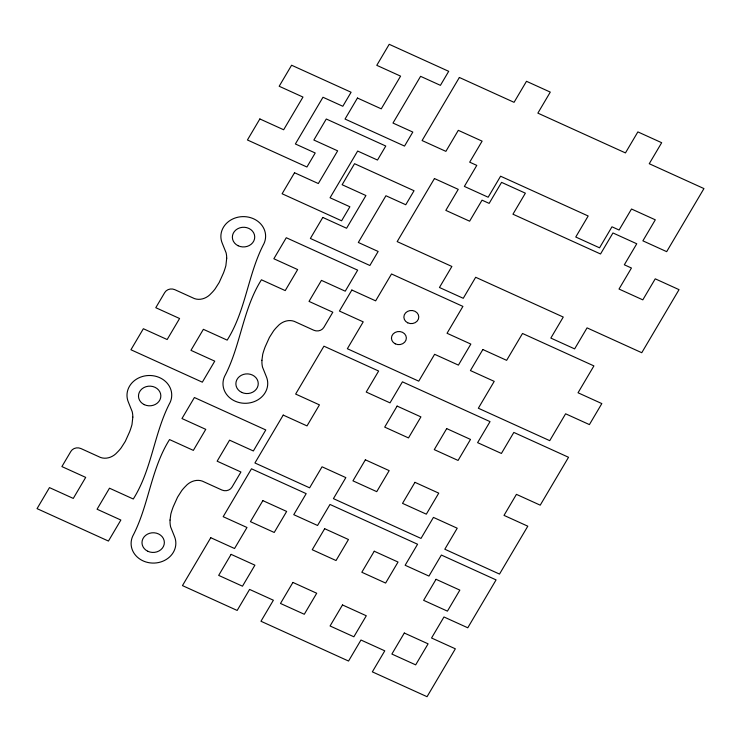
<?xml version="1.0" encoding="UTF-8"?>
<svg xmlns="http://www.w3.org/2000/svg" width="741" height="741" viewBox="0 0 741 741"><rect width="100%" height="100%" fill="white"/><g stroke="black" fill="none" stroke-linecap="round" stroke-linejoin="round"><path stroke-width="1.11" d="M132.824 417.1L131.991 424.556A104.351 91.875 -1.4 0 1 129.61 431.818L125.294 441.386L121.144 447.897A46.007 40.514 -1.4 0 1 117.198 452.371C112.669 457.577 104.898 460.124 98.572 456.576L80.936 448.555A7.456 6.567 -1.4 0 0 70.867 451.399L61.901 466.58L85.697 477.389L73.276 498.415L49.471 487.606L37.05 508.632L108.445 541.06L120.866 520.034L97.071 509.224L109.492 488.199L133.287 499.008C151.683 469.84 153.896 434.504 169.189 404.206A22.369 19.701 -1.4 0 0 150.655 375.52A22.369 19.701 -1.4 0 0 128.462 402.344L132.194 411.644A33.502 29.501 -1.4 0 1 132.778 415.701L132.824 417.1M170.032 520.062L170.059 522.877A33.502 29.501 -1.4 0 0 170.634 526.934L174.376 536.243A22.369 19.701 -1.4 0 1 152.174 563.058A22.369 19.701 -1.4 0 1 133.639 534.381C148.941 504.084 151.145 468.738 169.541 439.57L193.345 450.38L205.766 429.354L181.971 418.545L194.392 397.519L265.787 429.947L253.357 450.973L229.562 440.163L217.141 461.189L240.936 471.998L231.961 487.18A7.456 6.567 -1.4 0 1 221.902 490.023L204.257 482.002C197.94 478.454 190.168 481.002 185.639 486.207A46.007 40.514 -1.4 0 0 181.684 490.69L177.544 497.192L173.227 506.761A104.351 91.875 -1.4 0 0 170.847 514.022L170.032 520.062M226.709 258.22L225.875 265.676A104.351 91.875 -1.4 0 1 223.495 272.938L219.179 282.506L215.038 289.018A46.007 40.514 -1.4 0 1 211.083 293.492C206.554 298.697 198.783 301.244 192.465 297.697L174.82 289.675A7.456 6.567 -1.4 0 0 164.752 292.519L155.786 307.7L179.581 318.51L167.16 339.535L143.356 328.726L130.935 349.752L202.33 382.18L214.751 361.154L190.956 350.345L203.377 329.319L227.181 340.128C245.577 310.961 247.781 275.624 263.074 245.327A22.369 19.701 -1.4 0 0 244.549 216.641A22.369 19.701 -1.4 0 0 222.346 243.465L226.088 252.764A33.502 29.501 -1.4 0 1 226.663 256.821L226.709 258.22M261.916 360.274L261.944 363.09A33.502 29.501 -1.4 0 0 262.518 367.147L266.26 376.447A22.369 19.701 -1.4 0 1 244.058 403.271A22.369 19.701 -1.4 0 1 225.523 374.585C240.825 344.287 243.029 308.951 261.425 279.783L285.229 290.592L297.65 269.567L273.855 258.757L286.276 237.731L357.671 270.159L345.241 291.185L321.446 280.376L309.025 301.402L332.82 312.211L323.845 327.392A7.456 6.567 -1.4 0 1 313.786 330.236L296.141 322.215C289.814 318.667 282.052 321.214 277.514 326.42A46.007 40.514 -1.4 0 0 273.568 330.894L269.428 337.405L265.111 346.973A104.351 91.875 -1.4 0 0 262.731 354.235L261.916 360.274M259.859 118.949L247.429 139.975L306.922 167.003L315.212 152.989L295.381 143.976L322.983 97.256L342.814 106.269L351.095 92.245L291.602 65.227L279.181 86.252L302.976 97.062L283.655 129.758L259.859 118.949M294.529 172.736L282.108 193.762L341.601 220.79L349.882 206.767L330.051 197.764L357.662 151.044L377.493 160.047L385.774 146.033L326.281 119.005L313.86 140.03L337.655 150.84L318.334 183.546L294.529 172.736M357.458 98.025L345.037 119.051L404.53 146.079L412.811 132.065L392.98 123.052L420.592 76.332L440.423 85.345L448.703 71.321L389.21 44.303L376.78 65.328L400.585 76.138L381.254 108.844L357.458 98.025M322.798 217.437L310.377 238.463L369.87 265.491L378.151 251.468L358.32 242.464L385.931 195.744L405.762 204.748L414.043 190.733L354.55 163.705L342.129 184.731L365.924 195.541L346.593 228.247L322.798 217.437M459.364 77.472L422.092 140.549L445.887 151.359L458.309 130.333L482.113 141.142L469.683 162.168L476.787 165.391L464.366 186.417L488.162 197.226L500.592 176.21L588.178 215.992L575.757 237.018L599.552 247.827L611.973 226.802L619.087 230.025L631.508 209.008L655.303 219.818L642.882 240.834L666.678 251.653L703.95 188.575L649.246 163.724L661.676 142.707L637.871 131.898L625.45 152.915L537.864 113.132L550.285 92.106L526.49 81.297L514.059 102.323L459.364 77.472M351.855 290.037L339.424 311.053L363.22 321.863L347.353 348.733L418.739 381.161L434.615 354.3L458.42 365.109L470.841 344.083L447.045 333.274L462.912 306.404L391.526 273.975L375.65 300.846L351.855 290.037M210.759 537.707L182.462 585.603L237.166 610.445L249.587 589.419L273.383 600.229L260.962 621.254L348.548 661.046L360.969 640.02L384.774 650.83L372.343 671.855L427.048 696.697L455.345 648.81L431.549 638.001L443.97 616.975L467.775 627.784L496.072 579.897L441.367 555.046L428.946 576.072L405.151 565.263L417.572 544.237L329.986 504.454L317.556 525.48L293.76 514.671L306.181 493.645L251.486 468.794L223.18 516.69L246.985 527.499L234.554 548.516L210.759 537.707M283.219 415.09L254.923 462.977L309.618 487.828L322.048 466.802L345.843 477.612L333.422 498.637L421.008 538.42L433.429 517.403L457.225 528.213L444.804 549.229L499.508 574.08L527.805 526.193L504.01 515.384L516.431 494.358L540.226 505.167L568.532 457.28L513.828 432.429L501.407 453.455L477.602 442.646L490.033 421.62L402.437 381.837L390.016 402.863L366.221 392.054L378.642 371.028L323.937 346.177L295.64 394.064L319.436 404.873L307.015 425.899L283.219 415.09M434.448 178.544L397.176 241.612L451.88 266.464L439.45 287.489L463.255 298.299L475.676 277.273L563.262 317.055L550.841 338.081L574.636 348.891L587.057 327.865L641.762 352.716L679.034 289.648L655.239 278.829L642.817 299.855L619.013 289.046L631.443 268.02L624.33 264.796L636.76 243.77L612.955 232.961L600.534 253.987L512.948 214.205L525.369 193.179L501.574 182.369L489.153 203.386L482.039 200.163L469.618 221.189L445.823 210.379L458.244 189.353L434.448 178.544M231.109 554.361L218.678 575.387L242.483 586.196L254.904 565.17L231.109 554.361M262.851 500.629L250.43 521.655L274.226 532.464L286.656 511.438L262.851 500.629M292.917 582.435L280.487 603.461L304.292 614.27L316.713 593.245L292.917 582.435M324.66 528.703L312.239 549.729L336.034 560.539L348.465 539.513L324.66 528.703M365.369 459.818L352.948 480.844L376.743 491.653L389.173 470.628L365.369 459.818M397.12 406.087L384.699 427.112L408.495 437.922L420.916 416.896L397.12 406.087M482.845 349.53L470.415 370.556L494.219 381.365L478.343 408.235L549.739 440.663L565.605 413.793L589.41 424.602L601.831 403.586L578.036 392.776L593.912 365.906L522.516 333.478L506.64 360.339L482.845 349.53M342.49 604.952L330.069 625.978L353.865 636.788L366.295 615.762L342.49 604.952M374.242 551.23L361.821 572.256L385.616 583.065L398.037 562.039L374.242 551.23M414.951 482.335L402.53 503.361L426.325 514.171L438.746 493.145L414.951 482.335M446.703 428.604L434.272 449.63L458.077 460.439L470.498 439.422L446.703 428.604M404.299 633.027L391.878 654.053L415.673 664.862L428.094 643.836L404.299 633.027M436.051 579.305L423.63 600.33L447.425 611.14L459.846 590.114L436.051 579.305M407.717 322.817A7.456 6.567 -1.4 0 0 418.785 316.889A7.456 6.567 -1.4 0 0 407.476 311.442A7.456 6.567 -1.4 0 0 407.717 322.817M395.296 343.843A7.456 6.567 -1.4 0 0 406.355 337.905A7.456 6.567 -1.4 0 0 395.055 332.468A7.456 6.567 -1.4 0 0 395.296 343.843M238.139 245.753A11.189 9.846 -1.4 0 0 254.728 236.861A11.189 9.846 -1.4 0 0 237.778 228.7A11.189 9.846 -1.4 0 0 238.139 245.753M241.649 392.369A11.189 9.846 -1.4 0 0 258.248 383.477A11.189 9.846 -1.4 0 0 241.288 375.317A11.189 9.846 -1.4 0 0 241.649 392.369M144.254 404.632A11.189 9.846 -1.4 0 0 160.843 395.74A11.189 9.846 -1.4 0 0 143.893 387.58A11.189 9.846 -1.4 0 0 144.254 404.632M147.765 551.248A11.189 9.846 -1.4 0 0 164.354 542.356A11.189 9.846 -1.4 0 0 147.403 534.196A11.189 9.846 -1.4 0 0 147.765 551.248"/></g></svg>
